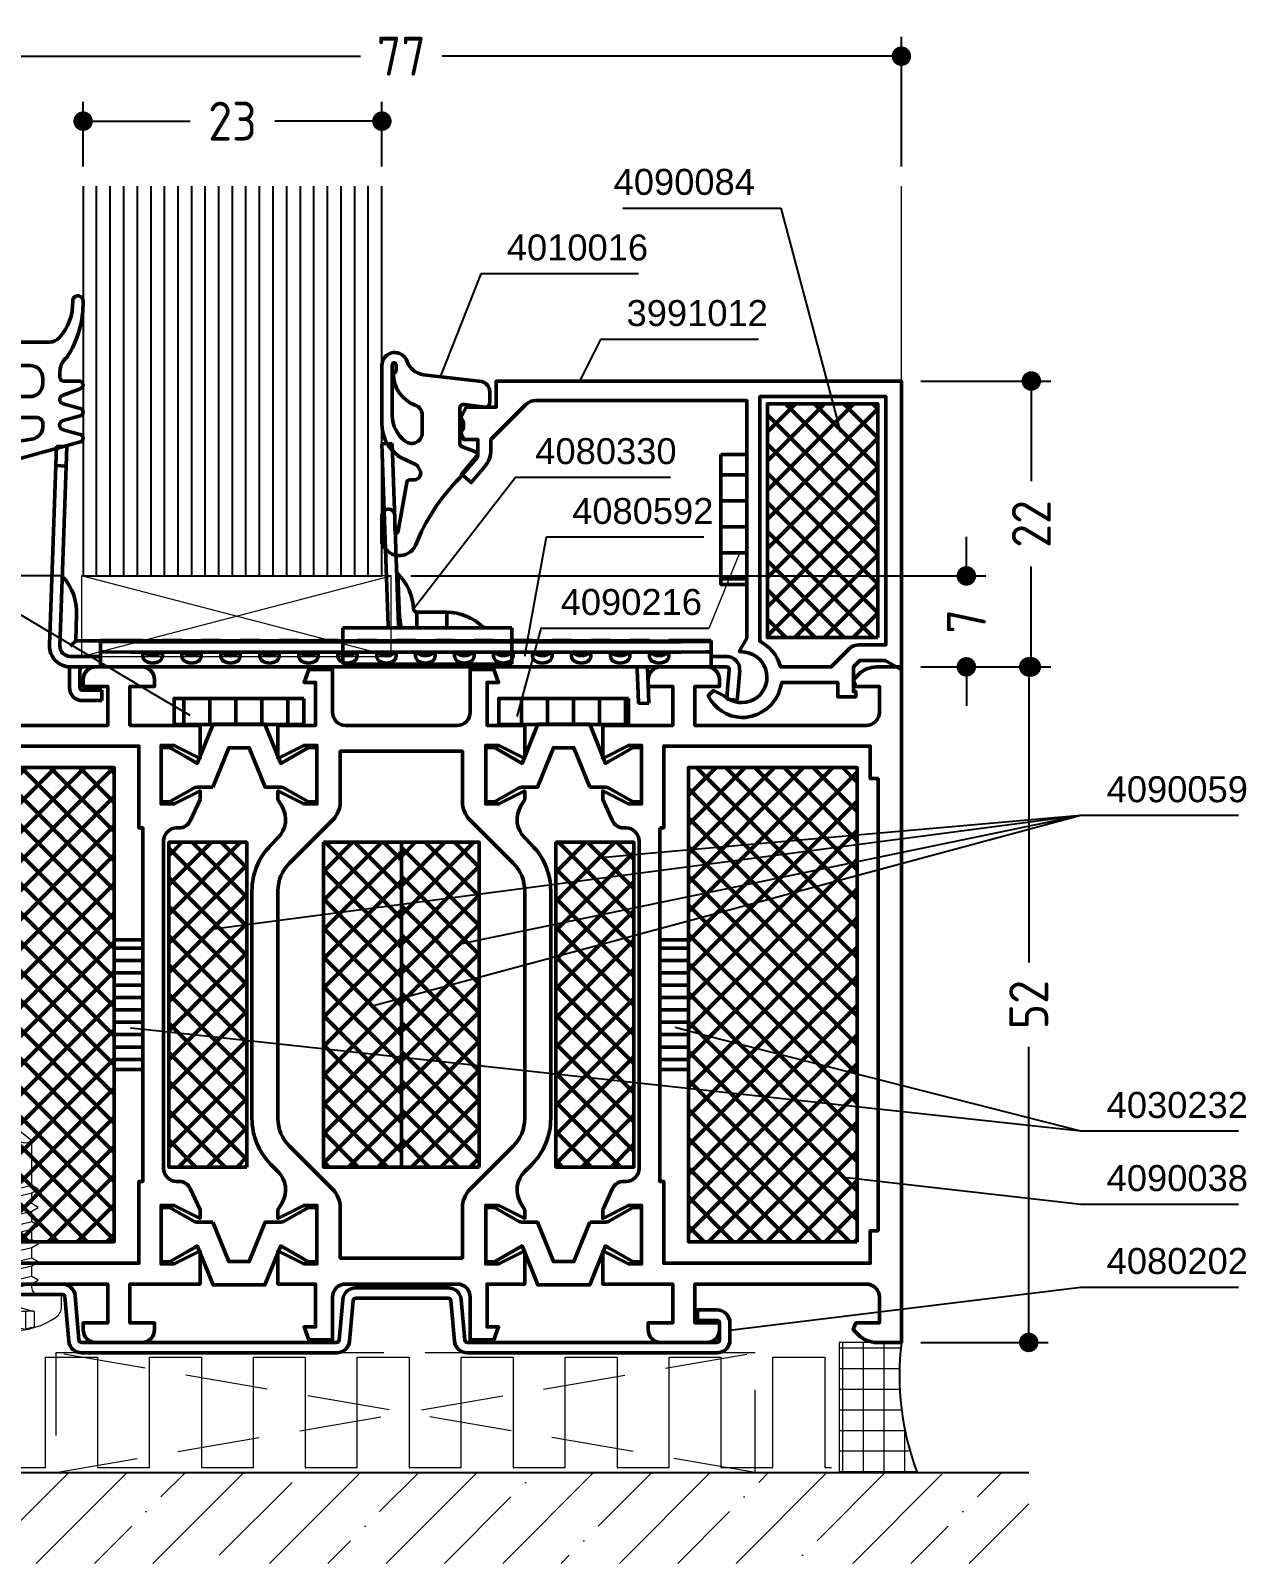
# Model space of a CAD drawing. Header units: millimetres. Extents: x 29 to 173, y 81 to 199.
# Drawn here: x 79.2 to 172.8, y 81.2 to 199.2 of the extents above; entities that cross this region are included whole.
import ezdxf

# ---------------------------------------------------------------- set-up
doc = ezdxf.new("R2010")
doc.units = ezdxf.units.MM
doc.linetypes.add('CENTER', pattern=[50.8, 31.75, -6.35, 6.35, -6.35])
doc.linetypes.add('HIDDEN', pattern=[9.525, 6.35, -3.175])
for name, color, linetype, lineweight in [('AM_5', 3, 'Continuous', 25), ('AM_C', 50, 'Continuous', 50), ('AM_S', 80, 'Continuous', 50), ('Cent3', 70, 'CENTER', 18), ('CHide4', 10, 'HIDDEN', 13), ('Cont2', 2, 'Continuous', 25), ('Cont3', 70, 'Continuous', 18), ('Cont4', 10, 'Continuous', 13)]:
    doc.layers.add(name, color=color, linetype=linetype, lineweight=lineweight)
doc.styles.add('HBS_DIMTEXTSTYLE', font='isocp.shx')
doc.styles.add('SWISSL', font='swissl.ttf')
doc.dimstyles.new('Konstruktionsschnitt 1-1$0', dxfattribs={"dimscale": 0, "dimtxt": 3, "dimasz": 1.5, "dimexe": 1.5, "dimexo": 1.5, "dimgap": 1.5, "dimtad": 0, "dimdsep": 46, "dimtxsty": 'HBS_DIMTEXTSTYLE', "dimblk": 'PUNKT', "dimcen": 0, "dimclrd": 3, "dimclre": 3, "dimclrt": 2, "dimadec": 1, "dimazin": 2, "dimtfac": 0.7, "dimtofl": 0, "dimtmove": 0, "dimatfit": 3, "dimfxl": 0, "dimtolj": 1, "dimtzin": 0, "dimarcsym": 0})

# ---------------------------------------------------------------- blocks, each defined once
blk = doc.blocks.new('*U4', base_point=(83.25, 183.23))
for p, q in [((84.29, 183.23), (84.29, 213.23)), ((85.34, 183.23), (85.34, 213.23)), ((86.39, 183.23), (86.39, 213.23)), ((87.43, 183.23), (87.43, 213.23)), ((88.48, 183.23), (88.48, 213.23)), ((89.52, 183.23), (89.52, 213.23)), ((90.57, 183.23), (90.57, 213.23)), ((91.61, 183.23), (91.61, 213.23)), ((92.66, 183.23), (92.66, 213.23)), ((93.7, 183.23), (93.7, 213.23)), ((94.75, 183.23), (94.75, 213.23)), ((95.79, 183.23), (95.79, 213.23)), ((96.84, 183.23), (96.84, 213.23)), ((97.89, 183.23), (97.89, 213.23)), ((98.93, 183.23), (98.93, 213.23)), ((99.98, 183.23), (99.98, 213.23)), ((101.02, 183.23), (101.02, 213.23)), ((102.07, 183.23), (102.07, 213.23)), ((103.11, 183.23), (103.11, 213.23)), ((104.16, 183.23), (104.16, 213.23)), ((105.2, 183.23), (105.2, 213.23))]:
    blk.add_line(p, q)
blk.add_lwpolyline([(83.25, 213.23), (83.25, 183.23), (106.25, 183.23), (106.25, 213.23)])
blk = doc.blocks.new('ws4070448')
at = {"layer": 'Cent3', "ltscale": 0.5}
blk.add_lwpolyline([(0, -15.02), (0, 5.29)], dxfattribs=at)
at = {"layer": 'CHide4', "ltscale": 0.3}
for p, q in [((-0.97, 1.33), (-0.97, 2.72)), ((-0.56, 1.33), (-0.56, 2.61)), ((0.56, 1.33), (0.56, 2.61)), ((0.97, 1.33), (0.97, 2.72))]:
    blk.add_line(p, q, dxfattribs=at)
for points in [[(-1.65, 2.56), (-1.65, 1.33)], [(1.65, 2.56), (1.65, 1.33)], [(-1.65, 1.33), (0, 0.89)], [(1.65, 1.33), (0, 0.89)]]:
    blk.add_lwpolyline(points, dxfattribs=at)
for centre, radius, start, end in [((-1.59, 3.84), 1.28, 267.2848, 298.8872), ((0, 5.49), 2.94, 250.6988, 289.3012), ((1.59, 3.84), 1.28, 241.1128, 272.7152), ((-1.31, 2.49), 1.21, 253.6643, 286.3357), ((0, 11.41), 10.13, 264.4948, 275.5052), ((1.31, 2.49), 1.21, 253.6643, 286.3357)]:
    blk.add_arc(centre, radius, start, end, dxfattribs=at)
at = {"layer": 'Cont4'}
blk.add_lwpolyline([(3.32, 1.75, 0.314856), (-3.32, 1.75, 0.244912), (-3.75, 0.93), (-3.75, 0), (3.75, 0), (3.75, 0.93, 0.244912), (3.32, 1.75, 0.138291)], format="xyb", dxfattribs=at)
for points in [[(-1.95, -1.1), (-1.45, -1.39), (0, -1.04), (0.5, -0.67), (0, -0.47), (-1.45, -0.81)], [(-1.95, -2.5), (-1.45, -2.79), (1.45, -2.1), (1.95, -1.81), (1.45, -1.52), (-1.45, -2.21)], [(-1.95, -3.9), (-1.45, -4.19), (1.45, -3.5), (1.95, -3.21), (1.45, -2.92), (-1.45, -3.61)], [(-1.95, -5.3), (-1.45, -5.59), (1.45, -4.9), (1.95, -4.61), (1.45, -4.32), (-1.45, -5.01)], [(-1.95, -6.7), (-1.45, -6.99), (1.45, -6.3), (1.95, -6.01), (1.45, -5.72), (-1.45, -6.41)], [(-1.45, -8.39), (1.45, -7.7), (1.95, -7.41), (1.45, -7.12), (-1.45, -7.81), (-1.95, -8.1)]]:
    blk.add_lwpolyline(points, close=True, dxfattribs=at)
for points in [[(-1.45, -0.5), (-1.45, -0.81)], [(1.45, -0.5), (1.45, -1.52)], [(-1.45, -1.39), (-1.45, -2.21)], [(-1.45, -1.39), (-1.45, -2.21)], [(1.45, -2.1), (1.45, -2.92)], [(-1.45, -2.79), (-1.45, -3.61)], [(1.45, -3.5), (1.45, -4.32)], [(-1.45, -4.19), (-1.45, -5.01)], [(-1.45, -5.59), (-1.45, -6.41)], [(1.45, -4.9), (1.45, -5.72)], [(-1.45, -6.99), (-1.45, -7.81)], [(1.45, -6.3), (1.45, -7.12)], [(-1.45, -8.38), (-1.45, -11.81), (0, -13), (1.45, -11.79), (1.45, -7.7)], [(1.24, -8.17), (1.24, -11.7), (0.03, -12.71)]]:
    blk.add_lwpolyline(points, dxfattribs=at)
for centre, radius, start, end in [((-1.95, -0.5), 0.5, 0, 90), ((1.95, -0.5), 0.5, 90, 180), ((8.74, -12.6), 8.74, 146.5114, 182.6031), ((-0.95, -12.64), 0.965, 350.682, 121.1143)]:
    blk.add_arc(centre, radius, start, end, dxfattribs=at)
blk = doc.blocks.new('PUNKT')
at = {"color": 0, "linetype": 'Continuous'}
blk.add_line((-0.5, 0), (-1, 0), dxfattribs=at)
at = {"color": 0, "linetype": 'Continuous', "const_width": 0.5}
blk.add_lwpolyline([(-0.25, 0, 1), (0.25, 0, 1)], format="xyb", close=True, dxfattribs=at)
blk = doc.blocks.new('*D7')
at = {"layer": 'AM_5', "color": 3, "lineweight": -2, "transparency": 16777216}
for p, q in [((147.75, 150.23), (157.55, 150.23)), ((156.05, 148.73), (156.05, 127.47)), ((156.05, 99.73), (156.05, 120.99)), ((147.75, 98.23), (157.55, 98.23))]:
    blk.add_line(p, q, dxfattribs=at)
at = {"layer": 'AM_5', "color": 3, "lineweight": -2, "transparency": 16777216, "xscale": 1.5, "yscale": 1.5, "zscale": 1.5}
for p, rotation in [((156.05, 150.23), 90), ((156.05, 98.23), 270)]:
    blk.add_blockref('PUNKT', p, dxfattribs=dict(at, rotation=rotation))
at = {"layer": 'AM_5', "color": 2, "transparency": 16777216, "insert": (156.05, 124.23), "char_height": 3, "attachment_point": 5, "rotation": 90, "style": 'HBS_DIMTEXTSTYLE'}
blk.add_mtext('\\A1;52', dxfattribs=at)
blk = doc.blocks.new('*D8')
at = {"layer": 'AM_5', "color": 3, "lineweight": -2, "transparency": 16777216}
for p, q in [((151.25, 158.73), (151.25, 160.23)), ((108.47, 157.23), (152.75, 157.23)), ((147.75, 150.23), (152.75, 150.23)), ((151.25, 148.73), (151.25, 147.23))]:
    blk.add_line(p, q, dxfattribs=at)
at = {"layer": 'AM_5', "color": 3, "lineweight": -2, "transparency": 16777216, "xscale": 1.5, "yscale": 1.5, "zscale": 1.5}
for p, rotation in [((151.25, 157.23), 270), ((151.25, 150.23), 90)]:
    blk.add_blockref('PUNKT', p, dxfattribs=dict(at, rotation=rotation))
at = {"layer": 'AM_5', "color": 2, "transparency": 16777216, "insert": (151.25, 153.73), "char_height": 3, "attachment_point": 5, "rotation": 90, "style": 'HBS_DIMTEXTSTYLE'}
blk.add_mtext('\\A1;7', dxfattribs=at)
blk = doc.blocks.new('*D9')
at = {"layer": 'AM_5', "color": 3, "lineweight": -2, "transparency": 16777216}
for p, q in [((147.75, 172.23), (157.75, 172.23)), ((156.25, 170.73), (156.25, 164.51)), ((156.25, 151.73), (156.25, 157.95)), ((147.75, 150.23), (157.75, 150.23))]:
    blk.add_line(p, q, dxfattribs=at)
at = {"layer": 'AM_5', "color": 3, "lineweight": -2, "transparency": 16777216, "xscale": 1.5, "yscale": 1.5, "zscale": 1.5}
for p, rotation in [((156.25, 172.23), 90), ((156.25, 150.23), 270)]:
    blk.add_blockref('PUNKT', p, dxfattribs=dict(at, rotation=rotation))
at = {"layer": 'AM_5', "color": 2, "transparency": 16777216, "insert": (156.25, 161.23), "char_height": 3, "attachment_point": 5, "rotation": 90, "style": 'HBS_DIMTEXTSTYLE'}
blk.add_mtext('\\A1;22', dxfattribs=at)
blk = doc.blocks.new('*D10')
at = {"layer": 'AM_5', "color": 3, "lineweight": -2, "transparency": 16777216}
for p, q in [((81.63, 157.23), (62.55, 157.23)), ((64.05, 155.73), (64.05, 155.59)), ((64.05, 147.23), (64.05, 147.37)), ((67.75, 145.73), (62.55, 145.73))]:
    blk.add_line(p, q, dxfattribs=at)
at = {"layer": 'AM_5', "color": 3, "lineweight": -2, "transparency": 16777216, "xscale": 1.5, "yscale": 1.5, "zscale": 1.5}
for p, rotation in [((64.05, 157.23), 90), ((64.05, 145.73), 270)]:
    blk.add_blockref('PUNKT', p, dxfattribs=dict(at, rotation=rotation))
at = {"layer": 'AM_5', "color": 2, "transparency": 16777216, "insert": (64.05, 151.48), "char_height": 3, "attachment_point": 5, "rotation": 90, "style": 'HBS_DIMTEXTSTYLE'}
blk.add_mtext('\\A1;11.5', dxfattribs=at)
blk = doc.blocks.new('*D12')
at = {"layer": 'AM_5', "color": 3, "lineweight": -2, "transparency": 16777216}
for p, q in [((83.25, 188.73), (83.25, 193.73)), ((106.25, 188.73), (106.25, 193.73)), ((84.75, 192.23), (91.5, 192.23)), ((104.75, 192.23), (98, 192.23))]:
    blk.add_line(p, q, dxfattribs=at)
at = {"layer": 'AM_5', "color": 3, "lineweight": -2, "transparency": 16777216, "xscale": 1.5, "yscale": 1.5, "zscale": 1.5, "rotation": 180}
blk.add_blockref('PUNKT', (83.25, 192.23), dxfattribs=at)
at = {"layer": 'AM_5', "color": 3, "lineweight": -2, "transparency": 16777216, "xscale": 1.5, "yscale": 1.5, "zscale": 1.5}
blk.add_blockref('PUNKT', (106.25, 192.23), dxfattribs=at)
at = {"layer": 'AM_5', "color": 2, "transparency": 16777216, "insert": (94.75, 192.23), "char_height": 3, "attachment_point": 5, "style": 'HBS_DIMTEXTSTYLE'}
blk.add_mtext('\\A1;23', dxfattribs=at)
blk = doc.blocks.new('*D13')
at = {"layer": 'AM_5', "color": 3, "lineweight": -2, "transparency": 16777216}
for p, q in [((69.25, 188.73), (69.25, 198.73)), ((146.25, 188.73), (146.25, 198.73)), ((70.75, 197.23), (104.6, 197.23)), ((144.75, 197.23), (110.9, 197.23))]:
    blk.add_line(p, q, dxfattribs=at)
at = {"layer": 'AM_5', "color": 3, "lineweight": -2, "transparency": 16777216, "xscale": 1.5, "yscale": 1.5, "zscale": 1.5, "rotation": 180}
blk.add_blockref('PUNKT', (69.25, 197.23), dxfattribs=at)
at = {"layer": 'AM_5', "color": 3, "lineweight": -2, "transparency": 16777216, "xscale": 1.5, "yscale": 1.5, "zscale": 1.5}
blk.add_blockref('PUNKT', (146.25, 197.23), dxfattribs=at)
at = {"layer": 'AM_5', "color": 2, "transparency": 16777216, "insert": (107.75, 197.23), "char_height": 3, "attachment_point": 5, "style": 'HBS_DIMTEXTSTYLE'}
blk.add_mtext('\\A1;77', dxfattribs=at)
blk = doc.blocks.new('*S25')
at = {"layer": 'AM_5', "color": 3}
for p, q in [((123.09, 175.43), (122.6, 174.46)), ((135.25, 175.43), (123.09, 175.43))]:
    blk.add_line(p, q, dxfattribs=at)
at = {"layer": 'AM_5', "color": 3, "linetype": 'Continuous'}
blk.add_line((122.6, 174.46), (121.47, 172.23), dxfattribs=at)
at = {"layer": 'AM_5', "color": 2, "insert": (125.09, 176.43), "char_height": 2, "attachment_point": 7, "style": 'SWISSL'}
blk.add_mtext('3991012', dxfattribs=at)
blk = doc.blocks.new('*S26')
at = {"layer": 'AM_5', "color": 3}
for p, q in [((113.87, 180.48), (111.66, 174.89)), ((126.02, 180.48), (113.87, 180.48))]:
    blk.add_line(p, q, dxfattribs=at)
at = {"layer": 'AM_5', "color": 3, "linetype": 'Continuous'}
blk.add_line((111.66, 174.89), (110.75, 172.56), dxfattribs=at)
at = {"layer": 'AM_5', "color": 2, "insert": (115.87, 181.48), "char_height": 2, "attachment_point": 7, "style": 'SWISSL'}
blk.add_mtext('4010016', dxfattribs=at)
blk = doc.blocks.new('*S27')
at = {"layer": 'AM_5', "color": 3}
for p, q in [((124.81, 185.53), (136.97, 185.53)), ((136.97, 185.53), (140.91, 170.71))]:
    blk.add_line(p, q, dxfattribs=at)
at = {"layer": 'AM_5', "color": 3, "linetype": 'Continuous'}
blk.add_line((140.91, 170.71), (141.55, 168.3), dxfattribs=at)
at = {"layer": 'AM_5', "color": 2, "insert": (134.97, 186.53), "char_height": 2, "attachment_point": 9, "style": 'SWISSL'}
blk.add_mtext('4090084', dxfattribs=at)
blk = doc.blocks.new('*S29')
at = {"layer": 'AM_5', "color": 3}
for p, q in [((37.9, 171.08), (50.05, 171.08)), ((50.05, 171.08), (69.62, 161.63)), ((50.05, 171.08), (89.31, 147.78))]:
    blk.add_line(p, q, dxfattribs=at)
at = {"layer": 'AM_5', "color": 3, "linetype": 'Continuous'}
for p, q in [((69.62, 161.63), (71.88, 160.54)), ((89.31, 147.78), (91.46, 146.5))]:
    blk.add_line(p, q, dxfattribs=at)
at = {"layer": 'AM_5', "color": 2, "insert": (48.05, 172.08), "char_height": 2, "attachment_point": 9, "style": 'SWISSL'}
blk.add_mtext('4090216', dxfattribs=at)
blk = doc.blocks.new('*S30')
at = {"layer": 'AM_5', "color": 3}
for p, q in [((115.4, 160.2), (114.17, 153.49)), ((127.54, 160.2), (115.4, 160.2))]:
    blk.add_line(p, q, dxfattribs=at)
at = {"layer": 'AM_5', "color": 3, "linetype": 'Continuous'}
blk.add_line((114.17, 153.49), (113.72, 151.03), dxfattribs=at)
at = {"layer": 'AM_5', "color": 2, "insert": (117.4, 161.2), "char_height": 2, "attachment_point": 7, "style": 'SWISSL'}
blk.add_mtext('4080592', dxfattribs=at)
blk = doc.blocks.new('*S31')
at = {"layer": 'AM_5', "color": 3}
for p, q in [((160.05, 102.47), (135.53, 99.46)), ((172.19, 102.47), (160.05, 102.47))]:
    blk.add_line(p, q, dxfattribs=at)
at = {"layer": 'AM_5', "color": 3, "linetype": 'Continuous'}
blk.add_line((135.53, 99.46), (133.05, 99.16), dxfattribs=at)
at = {"layer": 'AM_5', "color": 2, "insert": (162.05, 103.47), "char_height": 2, "attachment_point": 7, "style": 'SWISSL'}
blk.add_mtext('4080202', dxfattribs=at)
blk = doc.blocks.new('*S34')
at = {"layer": 'AM_5', "color": 3, "linetype": 'Continuous'}
blk.add_line((144.52, 110.62), (142.04, 110.9), dxfattribs=at)
at = {"layer": 'AM_5', "color": 3}
for p, q in [((160.05, 108.85), (144.52, 110.62)), ((172.2, 108.85), (160.05, 108.85))]:
    blk.add_line(p, q, dxfattribs=at)
at = {"layer": 'AM_5', "color": 2, "insert": (162.05, 109.85), "char_height": 2, "attachment_point": 7, "style": 'SWISSL'}
blk.add_mtext('4090038', dxfattribs=at)
blk = doc.blocks.new('*S35')
at = {"layer": 'AM_5', "color": 3, "linetype": 'Continuous'}
for p, q in [((89.37, 122.15), (86.89, 122.42)), ((131.24, 121.84), (128.82, 122.46))]:
    blk.add_line(p, q, dxfattribs=at)
at = {"layer": 'AM_5', "color": 3}
for p, q in [((160.05, 114.48), (89.37, 122.15)), ((160.05, 114.48), (131.24, 121.84)), ((172.19, 114.48), (160.05, 114.48))]:
    blk.add_line(p, q, dxfattribs=at)
at = {"layer": 'AM_5', "color": 2, "insert": (162.05, 115.48), "char_height": 2, "attachment_point": 7, "style": 'SWISSL'}
blk.add_mtext('4030232', dxfattribs=at)
blk = doc.blocks.new('*S36')
at = {"layer": 'AM_5', "color": 3}
for p, q in [((160.05, 138.78), (95.65, 130.35)), ((160.05, 138.78), (107.92, 124.76)), ((160.05, 138.78), (114.62, 129.36)), ((160.05, 138.78), (125.92, 135.78)), ((172.19, 138.78), (160.05, 138.78))]:
    blk.add_line(p, q, dxfattribs=at)
at = {"layer": 'AM_5', "color": 3, "linetype": 'Continuous'}
for p, q in [((125.92, 135.78), (123.43, 135.56)), ((95.65, 130.35), (93.17, 130.02)), ((114.62, 129.36), (112.18, 128.85)), ((107.92, 124.76), (105.51, 124.12))]:
    blk.add_line(p, q, dxfattribs=at)
at = {"layer": 'AM_5', "color": 2, "insert": (162.05, 139.78), "char_height": 2, "attachment_point": 7, "style": 'SWISSL'}
blk.add_mtext('4090059', dxfattribs=at)
blk = doc.blocks.new('WI1021361')
for points in [[(23, 41.8), (22.27, 40.19, -0.294108), (21.36, 39.6), (21.2, 39.6, 0.414214), (20.2, 38.6), (20.2, 13.4, 0.414214), (21.2, 12.4), (21.36, 12.4, -0.294108), (22.27, 11.81), (23, 10.2), (23, 9.55), (21, 10.55), (20, 10.55), (20, 6.05), (21, 6.05), (23, 7.05), (23, 4.5), (17.6, 4.5), (17.6, 1.5), (19.5, 1.5), (19.5, 1, -0.414214), (18.5, 0), (15, 0, -0.414214), (14, 1), (14, 1.5), (15.9, 1.5), (15.9, 4.5), (2.7, 4.5, 0.414214), (1.7, 3.5), (1.7, 1.5), (3.5, 1.5), (3.71, 0.99), (3.31, 0.59, -0.198912), (1.9, 0), (0, 0), (0, 77), (5, 77), (5, 74.5), (4, 74.5), (4, 75.5), (2.3, 75.5, 0.414214), (1.5, 74.7), (1.5, 70.3, 0.414214), (2.3, 69.5), (4, 69.5), (4, 70.5), (5, 70.5), (5, 67), (4, 67), (4, 68), (2, 68), (2, 48.5, 0.414214), (3, 47.5), (15.9, 47.5), (15.9, 50.5), (14, 50.5), (14, 51, -0.414214), (15, 52), (18.5, 52, -0.414214), (19.5, 51), (19.5, 50.5), (17.6, 50.5), (17.6, 47.5), (23, 47.5), (23, 44.95), (21, 45.95), (20, 45.95), (20, 41.45), (21, 41.45), (23, 42.45), (23, 41.8)], [(54, 10.2), (54.73, 11.81, -0.294108), (55.64, 12.4), (55.8, 12.4, 0.414214), (56.8, 13.4), (56.8, 38.6, 0.414214), (55.8, 39.6), (55.64, 39.6, -0.294108), (54.73, 40.19), (54, 41.8), (54, 42.45), (56, 41.45), (57, 41.45), (57, 45.95), (56, 45.95), (54, 44.95), (54, 47.5), (59.4, 47.5), (59.4, 50.5), (57.5, 50.5), (57.5, 51, -0.414214), (58.5, 52), (62, 52, -0.414214), (63, 51), (63, 50.5), (61.1, 50.5), (61.1, 47.5), (74.3, 47.5, 0.414214), (75.3, 48.5), (75.3, 50.5), (73.5, 50.5), (73.29, 51.01), (73.69, 51.41, -0.198912), (75.1, 52), (77, 52), (77, 0), (75.1, 0, -0.198912), (73.69, 0.59), (73.29, 0.99), (73.5, 1.5), (75.3, 1.5), (75.3, 3.5, 0.414214), (74.3, 4.5), (61.1, 4.5), (61.1, 1.5), (63, 1.5), (63, 1, -0.414214), (62, 0), (58.5, 0, -0.414214), (57.5, 1), (57.5, 1.5), (59.4, 1.5), (59.4, 4.5), (54, 4.5), (54, 7.05), (56, 6.05), (57, 6.05), (57, 10.55), (56, 10.55), (54, 9.55), (54, 10.2)], [(23.99, 42.75), (22.87, 42.75, 0.131652), (22.47, 42.64), (20.66, 41.6), (20, 41.6), (20, 45.8), (20.66, 45.8), (22, 45.03), (22.49, 44.74), (22.79, 44.57), (24, 47.58), (28, 47.58), (29.21, 44.57), (31.34, 45.8), (32, 45.8), (32, 41.6), (31.34, 41.6), (29.53, 42.64, 0.131652), (29.13, 42.75), (28.01, 42.75), (26.79, 45.78), (25.21, 45.78)], [(53.01, 42.75), (54.13, 42.75, -0.131652), (54.53, 42.64), (56.34, 41.6), (57, 41.6), (57, 45.8), (56.34, 45.8), (55, 45.03), (54.51, 44.74), (54.21, 44.57), (53, 47.58), (49, 47.58), (47.79, 44.57), (45.66, 45.8), (45, 45.8), (45, 41.6), (45.66, 41.6), (47.47, 42.64, -0.131652), (47.87, 42.75), (48.99, 42.75), (50.21, 45.78), (51.79, 45.78)], [(48, 34.76, 0.198912), (47.12, 36.88), (43.79, 40.21, -0.198912), (43.2, 41.63), (43.2, 45.5), (33.8, 45.5), (33.8, 41.63, -0.198912), (33.21, 40.21), (29.88, 36.88, 0.198912), (29, 34.76), (29, 17.24, 0.198912), (29.88, 15.12), (33.21, 11.79, -0.198912), (33.8, 10.37), (33.8, 6.5), (43.2, 6.5), (43.2, 10.37, -0.198912), (43.79, 11.79), (47.12, 15.12, 0.198912), (48, 17.24)], [(23.99, 9.25), (22.87, 9.25, -0.131652), (22.47, 9.36), (20.66, 10.4), (20, 10.4), (20, 6.2), (20.66, 6.2), (22, 6.97), (22.49, 7.26), (22.79, 7.43), (24, 4.43), (28, 4.43), (29.21, 7.43), (31.34, 6.2), (32, 6.2), (32, 10.4), (31.34, 10.4), (29.53, 9.36, -0.131652), (29.13, 9.25), (28.01, 9.25), (26.79, 6.23), (25.21, 6.23)], [(53.01, 9.25), (54.13, 9.25, 0.131652), (54.53, 9.36), (56.34, 10.4), (57, 10.4), (57, 6.2), (56.34, 6.2), (55, 6.97), (54.51, 7.26), (54.21, 7.43), (53, 4.43), (49, 4.43), (47.79, 7.43), (45.66, 6.2), (45, 6.2), (45, 10.4), (45.66, 10.4), (47.47, 9.36, 0.131652), (47.87, 9.25), (48.99, 9.25), (50.21, 6.23), (51.79, 6.23)]]:
    blk.add_lwpolyline(points, format="xyb", close=True)
blk.add_lwpolyline([(29, 10.2), (29.32, 10.75, 0.339454), (29, 13.17), (28.46, 13.71, -0.198912), (27, 17.24), (27, 34.76, -0.198912), (28.46, 38.29), (29, 38.83, 0.339454), (29.32, 41.25), (29, 41.8), (29, 42.45), (31, 41.45), (32, 41.45), (32, 45.95), (31, 45.95), (29, 44.95), (29, 47.5), (31.9, 47.5), (31.9, 50.8), (31.01, 50.8), (31.38, 51.8), (33.2, 51.8), (33.2, 48.5, 0.414214), (34.2, 47.5), (42.8, 47.5, 0.414214), (43.8, 48.5), (43.8, 51.8), (45.62, 51.8), (45.99, 50.8), (45.1, 50.8), (45.1, 47.5), (48, 47.5), (48, 44.95), (46, 45.95), (45, 45.95), (45, 41.45), (46, 41.45), (48, 42.45), (48, 41.8), (47.68, 41.25, 0.339454), (48, 38.83), (48.54, 38.29, -0.198912), (50, 34.76), (50, 17.24, -0.198912), (48.54, 13.71), (48, 13.17, 0.339454), (47.68, 10.75), (48, 10.2), (48, 9.55), (46, 10.55), (45, 10.55), (45, 6.05), (46, 6.05), (48, 7.05), (48, 4.5), (45.1, 4.5), (45.1, 1.2), (45.99, 1.2), (45.62, 0.2), (43.8, 0.2), (43.8, 3.5, 0.414214), (42.8, 4.5), (34.2, 4.5, 0.414214), (33.2, 3.5), (33.2, 0.2), (31.38, 0.2), (31.01, 1.2), (31.9, 1.2), (31.9, 4.5), (29, 4.5), (29, 7.05), (31, 6.05), (32, 6.05), (32, 10.55), (31, 10.55), (29, 9.55), (29, 10.2), (29.32, 10.75)], format="xyb")
for points in [[(2.4, 6.1), (18.3, 6.1), (18.3, 12.4), (18.6, 12.4), (18.6, 39.6), (18.3, 39.6), (18.3, 45.9), (2.4, 45.9), (2.4, 43.4), (1.7, 43.4), (1.7, 8.6), (2.4, 8.6), (2.4, 6.1)], [(58.4, 39.6), (58.7, 39.6), (58.7, 45.9), (74.6, 45.9), (74.6, 43.4), (75.2, 43.4), (75.2, 8.6), (74.6, 8.6), (74.6, 6.1), (58.7, 6.1), (58.7, 12.4), (58.4, 12.4), (58.4, 39.6)]]:
    blk.add_lwpolyline(points, close=True)
blk = doc.blocks.new('WI4010016')
for points in [[(1.19, 1.96, -0.346133), (1.8, 1.18), (1.8, 0.3, -0.449698), (1.46, 0), (-0.16, 0.2, 0.449698), (-0.5, -0.1), (-0.5, -2.79, 0.315299), (-0.3, -3.07), (0.7, -3.44, -0.548619), (0.81, -3.93), (-0.5, -5.46, 0.104737), (-3.91, -10.66, -0.684728), (-6.5, -10.42), (-6.5, -8.36, -1), (-5.5, -8.36), (-5.5, -9.42, 0.287601), (-5.34, -9.69, 0.156883), (-5.25, -9.53), (-4.59, -5.82, -0.041381), (-4.57, -5.74), (-4.52, -5.69, -0.200274), (-4.31, -5.6), (-4, -5.6, 0.57735), (-3.57, -4.85), (-3.72, -4.58, 0.149451), (-3.85, -4.46), (-5.14, -3.83, -0.069927), (-5.25, -3.76), (-5.51, -3.53, -0.212557), (-6.5, -1.3), (-6.5, 3.2, -0.852431), (-4.55, 3.51, 0.291336), (-3.3, 2.49), (1.19, 1.96)], [(-3.4, -2, -0.612992), (-4.67, -2.65, -0.239931), (-5.7, -0.63), (-5.7, 3.25, -1), (-5.4, 3.25), (-5.4, 2.88, -0.317837), (-5.6, 2.6), (-5.6, 2.51, 0.317975), (-3.93, 0.15, -0.317975), (-3.4, -0.6), (-3.4, -2)]]:
    blk.add_lwpolyline(points, format="xyb", close=True)
blk = doc.blocks.new('WI4010065')
for points in [[(0.3, 0, 0.414214), (0, -0.3), (0, -1.62), (0.19, -2.13, -0.520567), (0, -2.4), (-1.33, -2.4, -0.36397), (-1.53, -2.23), (-1.58, -1.97, 0.594937), (-1.91, -1.85), (-2.12, -2.05, 0.208), (-2.6, -3.15), (-2.6, -5.85, 0.208), (-2.12, -6.95), (-1.91, -7.15, 0.594937), (-1.58, -7.03), (-1.53, -6.77, -0.36397), (-1.33, -6.6), (0, -6.6, -0.520567), (0.19, -6.87), (0, -7.38), (0, -9.7, 0.505497), (0.39, -9.99), (8.79, -7.69, 0.751737), (8.78, -7.11), (7.47, -6.76, -0.767327), (7.47, -6.04), (8.78, -5.69, 0.767327), (8.78, -5.11), (7.46, -4.76, -0.767327), (7.46, -4.08), (8.78, -3.59, 0.876976), (8.7, -3), (7.5, -3, -0.414214), (7.2, -2.7), (7.2, -2.48, -0.051818), (7.23, -2.17, -0.225446), (7.75, -1.18, 0.150709), (9, 3.17, 1.016945), (8.2, 3.15, -0.195341), (7.16, 0.33, -0.211259), (6.42, 0)], [(4.9, -1.8, -0.414214), (5.9, -2.8), (5.9, -3.2, -0.414214), (4.9, -4.2), (2.9, -4.2, -0.414214), (1.9, -3.2), (1.9, -2.8, -0.414214), (2.9, -1.8)], [(0.3, -4.98), (0.3, -4.02, 0.378866), (-0.23, -3.43), (-1.66, -3.25, 0.717695), (-1.91, -3.76, -0.421053), (-1.91, -5.24, 0.717695), (-1.66, -5.75), (-0.23, -5.57, 0.378866)], [(5.4, -5.8, -0.414214), (5.9, -6.3), (5.9, -6.49, -0.328465), (5.2, -7.44), (3.1, -7.78, -0.505497), (1.8, -6.83), (1.8, -6.3, -0.414214), (2.3, -5.8)]]:
    blk.add_lwpolyline(points, format="xyb", close=True)
blk = doc.blocks.new('WI4030232')
h = blk.add_hatch()
h.set_pattern_fill('LINE', color=256, scale=0.3, angle=90)
h.paths.add_polyline_path([(5, 0), (5, 2.2), (-5, 2.2), (-5, 0)])
blk.add_lwpolyline([(5, 2.2), (-5, 2.2), (-5, 0), (5, 0), (5, 2.2)], close=True)
blk = doc.blocks.new('WI4080202')
blk.add_lwpolyline([(-48.32, -0.18), (-48.61, -3.59, -0.388879), (-49.61, -4.5), (-57.2, -4.5), (-57.2, -3.7), (-49.61, -3.7, 0.388879), (-49.41, -3.52), (-49.11, -0.11, -0.388879), (-48.12, 0.8), (-28.48, 0.8, -0.388879), (-27.49, -0.11), (-27.22, -3.22, 0.388879), (-27.02, -3.4), (-19.88, -3.4, 0.388879), (-19.68, -3.22), (-19.41, -0.11, -0.388879), (-18.42, 0.8), (0.8, 0.8, -0.414214), (1.8, -0.2), (1.8, -1.5, -0.414214), (0.8, -2.5), (-0.7, -2.5), (-0.7, -1.7), (0.8, -1.7, 0.414214), (1, -1.5), (1, -0.2, 0.414214), (0.8, 0), (-18.42, 0, 0.388879), (-18.62, -0.18), (-18.89, -3.29, -0.388879), (-19.88, -4.2), (-27.02, -4.2, -0.388879), (-28.01, -3.29), (-28.28, -0.18, 0.388879), (-28.48, 0), (-48.12, 0, 0.388879), (-48.32, -0.18)], format="xyb", close=True)
blk = doc.blocks.new('WI4090038')
h = blk.add_hatch()
h.set_pattern_fill('ANSI37', color=256, scale=0.5, style=0)
h.set_pattern_definition([(45, (-18.25, -14.7), (-1.12253, 1.12253), []), (135, (-18.25, -14.7), (-1.12253, -1.12253), [])])
h.paths.add_polyline_path([(-18.25, -1.7), (-18.25, -14.7), (18.25, -14.7), (18.25, -1.7)])
blk.add_lwpolyline([(18.25, -1.7), (18.25, -14.7), (-18.25, -14.7), (-18.25, -1.7), (18.25, -1.7)], close=True)
blk = doc.blocks.new('WI4090059')
h = blk.add_hatch()
h.set_pattern_fill('ANSI37', color=256, scale=0.5, style=0)
h.set_pattern_definition([(45, (-12.5, -6.4), (-1.12253, 1.12253), []), (135, (-12.5, -6.4), (-1.12253, -1.12253), [])])
h.paths.add_polyline_path([(-12.5, -0.4), (-12.5, -6.4), (12.5, -6.4), (12.5, -0.4)])
blk.add_lwpolyline([(12.5, -0.4), (12.5, -6.4), (-12.5, -6.4), (-12.5, -0.4), (12.5, -0.4)], close=True)
blk = doc.blocks.new('WI4090084')
h = blk.add_hatch()
h.set_pattern_fill('ANSI37', color=256, scale=0.5)
h.set_pattern_definition([(45, (-18.55, -9.35), (-1.12253, 1.12253), []), (135, (-18.55, -9.35), (-1.12253, -1.12253), [])])
h.paths.add_polyline_path([(-0.55, -0.85), (-18.55, -0.85), (-18.55, -9.35), (-0.55, -9.35)])
blk.add_lwpolyline([(-0.55, -0.85), (-0.55, -9.35), (-18.55, -9.35), (-18.55, -0.85), (-0.55, -0.85)], close=True)
blk = doc.blocks.new('WI4090216')
h = blk.add_hatch()
h.set_pattern_fill('_U', color=256, scale=2, angle=90, style=0, pattern_type=0)
h.set_pattern_definition([(90, (-5, 0.5), (-2, 1e-16), [])])
h.paths.add_polyline_path([(-5, 0), (5, 0), (5, 2), (-5, 2)])
blk.add_lwpolyline([(5, 2), (5, 0), (-5, 0), (-5, 2), (5, 2)], close=True)
blk = doc.blocks.new('WI3991012')
for points in [[(-11.9, 2.2), (-12.48, 1.19), (-12.04, 1.13, -1.373176), (-13.64, -2.22), (-14.47, -1.83), (-14.87, -2.23, 0.274409), (-12.3, -3.9, 0.341999), (-9.3, -1.57), (-9.2, -1.2), (-4.9, -1.2), (-4.9, -2.3), (-3.5, -2.3), (-3.5, -1.9), (-3.7, -1.9), (-3.7, 0), (-3.2, 0.5), (-1.25, 0.5), (0, -0.22), (0, 22), (-31.2, 22), (-31.2, 20), (-33.5, 20), (-33.9, 19.21, -0.339409), (-33.93, 17.99), (-33.7, 17.5), (-32.6, 17.5), (-32.6, 16.35), (-33.88, 14.82), (-33.12, 14.18), (-32.07, 15.43, 0.176327), (-31.6, 16.71), (-31.6, 17.5), (-28.89, 20.21, -0.201449), (-28.18, 20.5), (-11.9, 20.5), (-11.9, 2.2)], [(-3.99, 1.41, -0.198912), (-3.28, 1.7), (-1.2, 1.7), (-1.2, 20.8), (-10.4, 20.8), (-10.9, 20.8), (-10.9, 20.3), (-10.9, 1.97, -0.213458), (-9.31, 0), (-5.4, 0), (-3.99, 1.41)]]:
    blk.add_lwpolyline(points, format="xyb", close=True)
blk = doc.blocks.new('WI4080592')
for p, q in [((-51.05, 18.49), (-51.1, 16.99)), ((-50.25, 18.46), (-51.05, 18.49)), ((-50.3, 16.96), (-50.25, 18.46)), ((-51.1, 16.99), (-51.59, 3.16)), ((-51.1, 16.99), (-50.3, 16.96)), ((-50.79, 3.13), (-50.3, 16.96)), ((-49.57, 3.5), (-49.5, 5.58)), ((-49.99, 3.1), (-49.57, 3.5)), ((-47.65, 3.5), (-49.57, 3.5)), ((-47.65, 3.46), (-47.65, 3.53)), ((-47.65, 3.53), (-47.65, 3.53)), ((-47.65, 3.53), (-44.4, 3.53)), ((-47.65, 3.46), (-47.65, 2.66)), ((-47.65, 1.79), (-47.65, 2.66)), ((-45.34, 3.43), (-47.26, 3.45)), ((-47.26, 2.65), (-45.34, 2.63)), ((-3.37, 3.42), (-44.92, 3.42)), ((-3.37, 2.62), (-44.92, 2.62)), ((-44.4, 3.48), (-44.4, 3.53)), ((-44.4, 3.53), (-44.4, 3.53)), ((-42.9, 3.5), (-44.4, 3.5)), ((-44.4, 2.32), (-44.4, 2.62)), ((-42.9, 3.53), (-42.9, 3.53)), ((-42.9, 3.53), (-42.9, 3.48)), ((-42.9, 3.53), (-41.4, 3.53)), ((-42.9, 2.62), (-42.9, 2.32)), ((-41.4, 3.48), (-41.4, 3.53)), ((-41.4, 3.53), (-41.4, 3.53)), ((-39.9, 3.5), (-41.4, 3.5)), ((-41.4, 2.32), (-41.4, 2.62)), ((-39.9, 3.53), (-39.9, 3.53)), ((-39.9, 3.53), (-39.9, 3.48)), ((-39.9, 3.53), (-38.4, 3.53)), ((-39.9, 2.62), (-39.9, 2.32)), ((-38.4, 3.48), (-38.4, 3.53)), ((-38.4, 3.53), (-38.4, 3.53)), ((-36.9, 3.5), (-38.4, 3.5)), ((-38.4, 2.32), (-38.4, 2.62)), ((-36.9, 3.53), (-36.9, 3.53)), ((-36.9, 3.53), (-36.9, 3.48)), ((-36.9, 3.53), (-35.4, 3.53)), ((-36.9, 2.62), (-36.9, 2.32)), ((-35.4, 3.48), (-35.4, 3.53)), ((-35.4, 3.53), (-35.4, 3.53)), ((-33.9, 3.5), (-35.4, 3.5)), ((-35.4, 2.32), (-35.4, 2.62)), ((-33.9, 3.53), (-33.9, 3.53)), ((-33.9, 3.53), (-33.9, 3.48)), ((-33.9, 3.53), (-32.4, 3.53)), ((-33.9, 2.62), (-33.9, 2.32)), ((-32.4, 3.48), (-32.4, 3.53)), ((-32.4, 3.53), (-32.4, 3.53)), ((-30.9, 3.5), (-32.4, 3.5)), ((-32.4, 2.32), (-32.4, 2.62)), ((-30.9, 3.53), (-30.9, 3.53)), ((-30.9, 3.53), (-30.9, 3.48)), ((-30.9, 3.53), (-29.4, 3.53)), ((-30.9, 2.62), (-30.9, 2.32)), ((-29.4, 3.48), (-29.4, 3.53)), ((-29.4, 3.53), (-29.4, 3.53)), ((-27.9, 3.5), (-29.4, 3.5)), ((-29.4, 2.32), (-29.4, 2.62)), ((-27.9, 3.53), (-27.9, 3.53)), ((-27.9, 3.53), (-27.9, 3.48)), ((-27.9, 3.53), (-26.4, 3.53)), ((-27.9, 2.62), (-27.9, 2.32)), ((-26.4, 3.48), (-26.4, 3.53)), ((-26.4, 3.53), (-26.4, 3.53)), ((-24.9, 3.5), (-26.4, 3.5)), ((-26.4, 2.32), (-26.4, 2.62)), ((-24.9, 3.53), (-24.9, 3.53)), ((-24.9, 3.53), (-24.9, 3.48)), ((-24.9, 3.53), (-23.4, 3.53)), ((-24.9, 2.62), (-24.9, 2.32)), ((-23.4, 3.48), (-23.4, 3.53)), ((-23.4, 3.53), (-23.4, 3.53)), ((-21.9, 3.5), (-23.4, 3.5)), ((-23.4, 2.32), (-23.4, 2.62)), ((-21.9, 3.53), (-21.9, 3.53)), ((-21.9, 3.53), (-21.9, 3.48)), ((-21.9, 3.53), (-20.4, 3.53)), ((-21.9, 2.62), (-21.9, 2.32)), ((-20.4, 3.48), (-20.4, 3.53)), ((-20.4, 3.53), (-20.4, 3.53)), ((-18.9, 3.5), (-20.4, 3.5)), ((-20.4, 2.32), (-20.4, 2.62)), ((-18.9, 3.53), (-18.9, 3.53)), ((-18.9, 3.53), (-18.9, 3.48)), ((-18.9, 3.53), (-17.4, 3.53)), ((-18.9, 2.62), (-18.9, 2.32)), ((-17.4, 3.48), (-17.4, 3.53)), ((-17.4, 3.53), (-17.4, 3.53)), ((-15.9, 3.5), (-17.4, 3.5)), ((-17.4, 2.32), (-17.4, 2.62)), ((-15.9, 3.53), (-15.9, 3.53)), ((-15.9, 3.53), (-15.9, 3.48)), ((-15.9, 3.53), (-14.4, 3.53)), ((-15.9, 2.62), (-15.9, 2.32)), ((-14.4, 3.48), (-14.4, 3.53)), ((-14.4, 3.53), (-14.4, 3.53)), ((-12.9, 3.5), (-14.4, 3.5)), ((-14.4, 2.32), (-14.4, 2.62)), ((-12.9, 3.53), (-12.9, 3.53)), ((-12.9, 3.53), (-12.9, 3.48)), ((-12.9, 3.53), (-11.4, 3.53)), ((-12.9, 2.62), (-12.9, 2.32)), ((-11.4, 3.48), (-11.4, 3.53)), ((-11.4, 3.53), (-11.4, 3.53)), ((-9.9, 3.5), (-11.4, 3.5)), ((-11.4, 2.32), (-11.4, 2.62)), ((-9.9, 3.53), (-9.9, 3.53)), ((-9.9, 3.53), (-9.9, 3.48)), ((-9.9, 3.53), (-8.4, 3.53)), ((-9.9, 2.62), (-9.9, 2.32)), ((-8.4, 3.48), (-8.4, 3.53)), ((-8.4, 3.53), (-8.4, 3.53)), ((-6.9, 3.5), (-8.4, 3.5)), ((-8.4, 2.32), (-8.4, 2.62)), ((-6.9, 3.53), (-6.9, 3.53)), ((-6.9, 3.53), (-6.9, 3.48)), ((-6.9, 3.53), (-5.4, 3.53)), ((-6.9, 2.62), (-6.9, 2.32)), ((-5.4, 3.48), (-5.4, 3.53)), ((-5.4, 3.53), (-5.4, 3.53)), ((-5.4, 2.32), (-5.4, 2.62)), ((-3.9, 3.53), (-3.9, 3.48)), ((-3.9, 3.53), (-3.9, 3.53)), ((-3.9, 3.53), (-0.65, 3.53)), ((-3.9, 2.62), (-3.9, 2.32)), ((-1.03, 3.45), (-2.96, 3.43)), ((-2.96, 2.63), (-1.03, 2.65)), ((-0.65, 3.53), (-0.65, 3.46)), ((-0.65, 3.53), (-0.65, 3.53)), ((-0.65, 2.66), (-0.65, 3.46)), ((-0.65, 2.66), (-0.65, 1.79)), ((-50.05, 1.3), (-50.05, -0.1)), ((-48.45, 2.3), (-49.99, 2.3)), ((-48.45, 1.5), (-49.99, 1.5)), ((-49.25, -0.1), (-49.25, 1.3)), ((-47.65, 2.3), (-48.45, 2.3)), ((-48.45, 1.5), (-47.65, 1.5)), ((-47.65, 1.79), (-47.65, 1.5)), ((-0.65, 1.5), (-47.65, 1.5)), ((-6.34, 1.27), (-6.28, -0.53)), ((-5.48, -0.5), (-5.55, 1.29)), ((0.55, 2.3), (-0.65, 2.3)), ((-0.65, 1.5), (-0.65, 1.79)), ((0.55, 1.5), (-0.65, 1.5)), ((0.75, 1.28), (0.62, -0.19)), ((1.55, 1.21), (1.42, -0.26)), ((-48.35, -0.3), (-49.05, -0.3)), ((-49.05, -1.1), (-48.35, -1.1)), ((-48.35, -0.3), (-47.55, -0.3)), ((-47.55, -1.1), (-48.35, -1.1)), ((-47.55, -1.1), (-47.55, -0.3)), ((-6.25, -1.33), (-6.28, -0.53)), ((-5.48, -0.5), (-5.45, -1.3)), ((0.56, -0.99), (0.62, -0.19)), ((0.56, -0.99), (1.35, -1.06)), ((1.42, -0.26), (1.35, -1.06)), ((-6.25, -1.33), (-5.45, -1.3))]:
    blk.add_line(p, q)
for centre, radius, start, end in [((-50.3, 8.59), 0.3, 178, 221.8687), ((-53.5, 5.72), 4, 358, 41.8687), ((-49.99, 3.1), 1.6, 178, 270), ((-49.99, 3.1), 0.8, 178, 270), ((-6.65, -0.5), 4, 49.79, 51.3632), ((-49.05, 1.3), 1, 168.4386, 180), ((-49.05, 1.3), 0.2, 90, 180), ((-5.35, 1.3), 1, 168.463, 182), ((-5.35, 1.3), 0.2, 90, 182), ((0.55, 1.3), 1, 355, 90), ((0.55, 1.3), 0.2, 355, 90), ((-49.05, -0.1), 1, 180, 270), ((-49.05, -0.1), 0.2, 180, 270)]:
    blk.add_arc(centre, radius, start, end)
for centre, major_axis, ratio, start_param, end_param in [((-46.85, 3.46), (-0.8, 0), 0.017452, 0, 1.030377), ((-46.85, 2.66), (-0.8, 0), 0.017452, 0, 1.030377), ((-44.92, 3.44), (-0.8, 0), 0.017452, 1.030377, 1.570796), ((-44.92, 2.64), (0.8, 0), 0.017452, 4.171969, 4.712389), ((-43.65, 3.48), (0.75, 0), 0.017452, 3.141593, 6.283185), ((-43.65, 2.89), (0.75, 0), 0.707107, 3.663594, 4.712389), ((-43.65, 2.89), (0.75, 0), 0.707107, 4.712389, 5.761184), ((-40.65, 3.48), (0.75, 0), 0.017452, 3.141593, 6.283185), ((-40.65, 2.89), (0.75, 0), 0.707107, 3.663594, 4.712389), ((-40.65, 2.89), (0.75, 0), 0.707107, 4.712389, 5.761184), ((-37.65, 3.48), (0.75, 0), 0.017452, 3.141593, 6.283185), ((-37.65, 2.89), (0.75, 0), 0.707107, 3.663594, 4.712389), ((-37.65, 2.89), (0.75, 0), 0.707107, 4.712389, 5.761184), ((-34.65, 3.48), (0.75, 0), 0.017452, 3.141593, 6.283185), ((-34.65, 2.89), (0.75, 0), 0.707107, 3.663594, 4.712389), ((-34.65, 2.89), (0.75, 0), 0.707107, 4.712389, 5.761184), ((-31.65, 3.48), (0.75, 0), 0.017452, 3.141593, 6.283185), ((-31.65, 2.89), (0.75, 0), 0.707107, 3.663594, 4.712389), ((-31.65, 2.89), (0.75, 0), 0.707107, 4.712389, 5.761184), ((-28.65, 3.48), (0.75, 0), 0.017452, 3.141593, 6.283185), ((-28.65, 2.89), (0.75, 0), 0.707107, 3.663594, 4.712389), ((-28.65, 2.89), (0.75, 0), 0.707107, 4.712389, 5.761184), ((-25.65, 3.48), (0.75, 0), 0.017452, 3.141593, 6.283185), ((-25.65, 2.89), (0.75, 0), 0.707107, 3.663594, 4.712389), ((-25.65, 2.89), (0.75, 0), 0.707107, 4.712389, 5.761184), ((-22.65, 3.48), (0.75, 0), 0.017452, 3.141593, 6.283185), ((-22.65, 2.89), (0.75, 0), 0.707107, 3.663594, 4.712389), ((-22.65, 2.89), (0.75, 0), 0.707107, 4.712389, 5.761184), ((-19.65, 3.48), (0.75, 0), 0.017452, 3.141593, 6.283185), ((-19.65, 2.89), (0.75, 0), 0.707107, 3.663594, 4.712389), ((-19.65, 2.89), (0.75, 0), 0.707107, 4.712389, 5.761184), ((-16.65, 3.48), (0.75, 0), 0.017452, 3.141593, 6.283185), ((-16.65, 2.89), (0.75, 0), 0.707107, 3.663594, 4.712389), ((-16.65, 2.89), (0.75, 0), 0.707107, 4.712389, 5.761184), ((-13.65, 3.48), (0.75, 0), 0.017452, 3.141593, 6.283185), ((-13.65, 2.89), (0.75, 0), 0.707107, 3.663594, 4.712389), ((-13.65, 2.89), (0.75, 0), 0.707107, 4.712389, 5.761184), ((-10.65, 3.48), (0.75, 0), 0.017452, 3.141593, 6.283185), ((-10.65, 2.89), (0.75, 0), 0.707107, 3.663594, 4.712389), ((-10.65, 2.89), (0.75, 0), 0.707107, 4.712389, 5.761184), ((-7.65, 3.48), (0.75, 0), 0.017452, 3.141593, 6.283185), ((-7.65, 2.89), (0.75, 0), 0.707107, 3.663594, 4.712389), ((-7.65, 2.89), (0.75, 0), 0.707107, 4.712389, 5.761184), ((-4.65, 3.48), (0.75, 0), 0.017452, 3.141593, 6.283185), ((-4.65, 2.89), (0.75, 0), 0.707107, 3.663594, 4.712389), ((-4.65, 2.89), (0.75, 0), 0.707107, 4.712389, 5.761184), ((-3.37, 3.44), (-0.8, 0), 0.017452, 1.570796, 2.111216), ((-3.37, 2.64), (0.8, 0), 0.017452, 4.712389, 5.252808), ((-1.45, 3.46), (0.8, 0), 0.017452, 5.252808, 6.283185), ((-1.45, 2.66), (0.8, 0), 0.017452, 5.252808, 6.283185), ((-43.65, 2.32), (-0.75, 0), 0.707107, 0, 1.570796), ((-43.65, 2.32), (0.75, 0), 0.707107, 4.712389, 6.283185), ((-40.65, 2.32), (-0.75, 0), 0.707107, 0, 1.570796), ((-40.65, 2.32), (0.75, 0), 0.707107, 4.712389, 6.283185), ((-37.65, 2.32), (-0.75, 0), 0.707107, 0, 1.570796), ((-37.65, 2.32), (0.75, 0), 0.707107, 4.712389, 6.283185), ((-34.65, 2.32), (-0.75, 0), 0.707107, 0, 1.570796), ((-34.65, 2.32), (0.75, 0), 0.707107, 4.712389, 6.283185), ((-31.65, 2.32), (-0.75, 0), 0.707107, 0, 1.570796), ((-31.65, 2.32), (0.75, 0), 0.707107, 4.712389, 6.283185), ((-28.65, 2.32), (-0.75, 0), 0.707107, 0, 1.570796), ((-28.65, 2.32), (0.75, 0), 0.707107, 4.712389, 6.283185), ((-25.65, 2.32), (-0.75, 0), 0.707107, 0, 1.570796), ((-25.65, 2.32), (0.75, 0), 0.707107, 4.712389, 6.283185), ((-22.65, 2.32), (-0.75, 0), 0.707107, 0, 1.570796), ((-22.65, 2.32), (0.75, 0), 0.707107, 4.712389, 6.283185), ((-19.65, 2.32), (-0.75, 0), 0.707107, 0, 1.570796), ((-19.65, 2.32), (0.75, 0), 0.707107, 4.712389, 6.283185), ((-16.65, 2.32), (-0.75, 0), 0.707107, 0, 1.570796), ((-16.65, 2.32), (0.75, 0), 0.707107, 4.712389, 6.283185), ((-13.65, 2.32), (-0.75, 0), 0.707107, 0, 1.570796), ((-13.65, 2.32), (0.75, 0), 0.707107, 4.712389, 6.283185), ((-10.65, 2.32), (-0.75, 0), 0.707107, 0, 1.570796), ((-10.65, 2.32), (0.75, 0), 0.707107, 4.712389, 6.283185), ((-7.65, 2.32), (-0.75, 0), 0.707107, 0, 1.570796), ((-7.65, 2.32), (0.75, 0), 0.707107, 4.712389, 6.283185), ((-4.65, 2.32), (-0.75, 0), 0.707107, 0, 1.570796), ((-4.65, 2.32), (0.75, 0), 0.707107, 4.712389, 6.283185)]:
    blk.add_ellipse(centre, major_axis=major_axis, ratio=ratio, start_param=start_param, end_param=end_param)
blk = doc.blocks.new('WI4080330')
for p, q in [((3, 17.16), (3.8, 17.19)), ((3.49, 3.17), (3, 17.16)), ((3.8, 17.19), (4.29, 3.19)), ((4.34, 4.4), (4.24, 7.17)), ((5.69, 3.08), (5.69, 4.2)), ((5.69, 4.2), (8, 4.2)), ((8, 4.2), (8, 3)), ((13, 3), (0, 3)), ((0, 3), (0, 0.2)), ((13, 3), (13, 0.2)), ((13, 0.2), (0, 0.2))]:
    blk.add_line(p, q)
for centre, radius, start, end in [((4.45, 7.38), 0.3, 182, 225.8687), ((1.45, 4.29), 4, 2, 45.8687), ((8, 0.2), 4, 46.1313, 90), ((4.49, 3.2), 1, 182, 191.537), ((4.49, 3.2), 0.2, 182, 270), ((10.98, 3.3), 0.3, 226.1313, 270)]:
    blk.add_arc(centre, radius, start, end)
for points in [[(4.34, 4.4), (4.34, 4.4), (4.34, 4.4), (4.34, 4.4)], [(5.69, 3.08), (5.69, 3.08), (5.69, 3.08), (5.69, 3.08)]]:
    blk.add_open_spline(points, degree=3)
for points, knots in [([(4.34, 4.4), (4.34, 4.3), (4.35, 4.2), (4.36, 4), (4.37, 3.91), (4.38, 3.81), (4.4, 3.66), (4.42, 3.51), (4.44, 3.3), (4.45, 3.23), (4.46, 3.17)], [0, 0, 0, 0, 0.0277119, 0.0277119, 0.0554238, 0.0554238, 0.0554238, 0.1001205, 0.1001205, 0.1215083, 0.1215083, 0.1215083, 0.1215083]), ([(5.69, 4.2), (5.67, 4.2), (5.65, 4.21), (5.61, 4.23), (5.59, 4.24), (5.55, 4.27), (5.52, 4.29), (5.49, 4.34), (5.47, 4.37), (5.46, 4.41), (5.45, 4.42), (5.45, 4.43)], [0, 0, 0, 0, 0.00699875, 0.00699875, 0.01309671, 0.01309671, 0.02290317, 0.02290317, 0.03153117, 0.03153117, 0.03570747, 0.03570747, 0.03570747, 0.03570747]), ([(4.46, 3.17), (4.46, 3.15), (4.46, 3.14), (4.45, 3.09), (4.45, 3.07), (4.46, 3.03), (4.47, 3.02), (4.48, 3), (4.49, 3), (4.49, 3)], [-0.00007843, -0.00007843, -0.00007843, -0.00007843, 0.00252559, 0.00252559, 0.00834092, 0.00834092, 0.01281426, 0.01281426, 0.01561009, 0.01561009, 0.01561009, 0.01561009]), ([(5.69, 3.08), (5.7, 3.06), (5.7, 3.04), (5.7, 3.01), (5.71, 3), (5.71, 3), (5.71, 3), (5.71, 3)], [-0.02298167, -0.02298167, -0.02298167, -0.02298167, -0.01137656, -0.01137656, 0, 0, 0.00010778, 0.00010778, 0.00010778, 0.00010778])]:
    blk.add_open_spline(points, degree=3, knots=knots)

msp = doc.modelspace()

# ---------------------------------------------------------------- hatches: boundary and pattern name
at = {"layer": 'Cont3'}
h = msp.add_hatch(dxfattribs=at)
h.set_pattern_fill('ANSI37', color=256, scale=0.5, angle=45)
h.set_pattern_definition([(90, (-170.9945, 27.9639), (-1.5875, 3e-16), []), (180, (-170.9945, 27.9639), (-3e-16, -1.5875), [])])
h.paths.add_polyline_path([(141.45, 98.227), (146.25, 98.227, 0.1205034), (147.452, 88.227), (141.45, 88.227)])
h = msp.add_hatch(dxfattribs=at)
h.set_pattern_fill('ANSI35', color=256)
h.set_pattern_definition([(45, (-171.1945, 27.964), (-4.49013, 4.49013), []), (45, (-166.7044, 27.964), (-4.49013, 4.49013), [7.9375, -1.5875, 0, -1.5875])])
h.paths.add_polyline_path([(156.05, 88.227), (54.05, 88.227), (54.05, 81.227), (156.05, 81.227)])

# ---------------------------------------------------------------- linework, layer by layer
at = {"layer": 'AM_5', "color": 3}
for points in [[(128.469, 164.804), (116.531, 164.804), (108.694, 154.661)], [(131.422, 153.193), (118.483, 153.193), (116.647, 146.399)]]:
    msp.add_lwpolyline(points, dxfattribs=at)
at = {"layer": 'CHide4'}
for points in [[(81.145, 88.227), (134.978, 88.227), (134.978, 97.428), (81.145, 97.428), (81.145, 88.227)], [(81.145, 88.227), (134.978, 97.428)], [(134.978, 88.227), (81.145, 97.428)]]:
    msp.add_lwpolyline(points, dxfattribs=at)
at = {"layer": 'Cont2'}
msp.add_line((54.05, 88.227), (156.05, 88.227), dxfattribs=at)
msp.add_arc((167.296, 95.683), 21.199, 173.10771, 200.59254, dxfattribs=at)
at = {"layer": 'Cont3'}
for p, q in [((146.25, 172.228), (146.25, 187.228)), ((133.782, 158.976), (131.422, 153.193))]:
    msp.add_line(p, q, dxfattribs=at)
for points in [[(83.134, 151.028), (106.967, 151.028), (106.967, 157.228), (83.134, 157.228), (83.134, 151.028)], [(76.358, 88.605), (80.358, 88.605), (80.358, 97.105), (84.358, 97.105), (84.358, 88.605), (88.358, 88.605), (88.358, 97.105), (92.358, 97.105), (92.358, 88.605), (96.358, 88.605), (96.358, 97.105), (100.358, 97.105), (100.358, 88.605), (104.358, 88.605), (104.358, 97.105), (108.358, 97.105), (108.358, 88.605), (112.358, 88.605), (112.358, 97.105), (116.358, 97.105), (116.358, 88.605), (120.358, 88.605), (120.358, 97.105), (124.358, 97.105), (124.358, 88.605), (128.358, 88.605), (128.358, 97.105), (132.358, 97.105), (132.358, 88.605), (136.358, 88.605), (136.358, 97.105), (140.358, 97.105), (140.358, 88.605), (140.855, 88.605)]]:
    msp.add_lwpolyline(points, dxfattribs=at)
at = {"layer": 'Cont4'}
for points in [[(83.134, 151.028), (106.967, 157.228)], [(106.967, 151.028), (83.134, 157.228)], [(144.554, 98.228), (141.449, 98.228), (141.449, 88.227)]]:
    msp.add_lwpolyline(points, dxfattribs=at)

# ---------------------------------------------------------------- block references
at = {"rotation": 180}
msp.add_blockref('ws4070448', (77.845, 101.928), dxfattribs=at)
at = {"layer": 'AM_5'}
for name, p in [('*S27', (0, 0)), ('*S26', (0, 0)), ('*S25', (0, 0)), ('*S29', (0, 0)), ('*S30', (3.5, 0)), ('*S36', (0, 0)), ('*S35', (0, 0)), ('*S34', (0, 0)), ('*S31', (0, 0))]:
    msp.add_blockref(name, p, dxfattribs=at)
at = {"layer": 'AM_C'}
for name, p in [('WI4010065', (74.25, 175.227)), ('WI4010016', (112.75, 170.228)), ('WI4080592', (132.25, 148.727)), ('WI4080330', (103.244, 150.227)), ('WI4090216', (95.25, 145.801)), ('WI4090216', (120.25, 145.801))]:
    msp.add_blockref(name, p, dxfattribs=at)
for name, p, rotation in [('WI4090084', (145.283, 151.928), 270), ('WI4090216', (134.35, 161.579), 90.00000000000001), ('WI4090038', (70.95, 124.227), 89.99999999999999), ('WI4090038', (144.55, 124.228), 270), ('WI4090059', (96.25, 124.227), 270), ('WI4090059', (101.35, 124.227), 89.99999999999999), ('WI4090059', (114.15, 124.227), 270), ('WI4090059', (119.25, 124.227), 89.99999999999999), ('WI4030232', (87.85, 124.227), 89.99999999999999), ('WI4030232', (127.65, 124.228), 270)]:
    msp.add_blockref(name, p, dxfattribs=dict(at, rotation=rotation))
at = {"layer": 'AM_C', "xscale": -1, "rotation": 180}
msp.add_blockref('WI4080202', (131.25, 98.228), dxfattribs=at)
at = {"layer": 'AM_S'}
for name, p in [('WI1021361', (69.25, 98.227)), ('WI3991012', (146.25, 150.227))]:
    msp.add_blockref(name, p, dxfattribs=at)
at = {"layer": 'Cont2'}
msp.add_blockref('*U4', (83.249, 157.228), dxfattribs=at)

# ---------------------------------------------------------------- texts
at = {"layer": 'AM_5', "color": 2, "char_height": 2, "attachment_point": 7, "style": 'SWISSL'}
for s, insert in [('4080330', (118.063, 165.804)), ('4090216', (120.016, 154.193))]:
    msp.add_mtext(s, dxfattribs=dict(at, insert=insert))

# ---------------------------------------------------------------- dimensions: what is measured, and where the dimension line sits
at = {"layer": 'AM_5'}
for base, p1, p2, picture, middle in [((146.25, 197.228), (69.25, 187.228), (146.25, 187.228), '*D13', (107.75, 197.228)), ((106.249, 192.228), (83.249, 187.228), (106.249, 187.228), '*D12', (94.749, 192.228))]:
    dim = msp.add_linear_dim(base=base, p1=p1, p2=p2, dimstyle='Konstruktionsschnitt 1-1$0', override={"dimscale": 1}, dxfattribs=at)
    dim.commit()
    dim.dimension.update_dxf_attribs({"geometry": picture, "text_midpoint": middle})
for base, p1, p2, angle, picture, middle in [((156.25, 172.228), (146.25, 150.228), (146.25, 172.228), 270, '*D9', (156.25, 161.228)), ((156.05, 150.228), (146.25, 98.228), (146.25, 150.228), 90, '*D7', (156.05, 124.228))]:
    dim = msp.add_linear_dim(base=base, p1=p1, p2=p2, angle=angle, dimstyle='Konstruktionsschnitt 1-1$0', override={"dimscale": 1}, dxfattribs=at)
    dim.commit()
    dim.dimension.update_dxf_attribs({"geometry": picture, "text_midpoint": middle})
for base, p1, p2, picture, middle in [((151.25, 157.228), (146.25, 150.228), (106.967, 157.228), '*D8', (151.25, 153.728)), ((64.05, 157.228), (69.25, 145.727), (83.134, 157.228), '*D10', (64.05, 151.477))]:
    dim = msp.add_linear_dim(base=base, p1=p1, p2=p2, angle=270, dimstyle='Konstruktionsschnitt 1-1$0', override={"dimscale": 1}, dxfattribs=at)
    dim.commit()
    dim.dimension.update_dxf_attribs({"geometry": picture, "text_midpoint": middle, "dimtype": 160})

doc.saveas('drawing.dxf')
